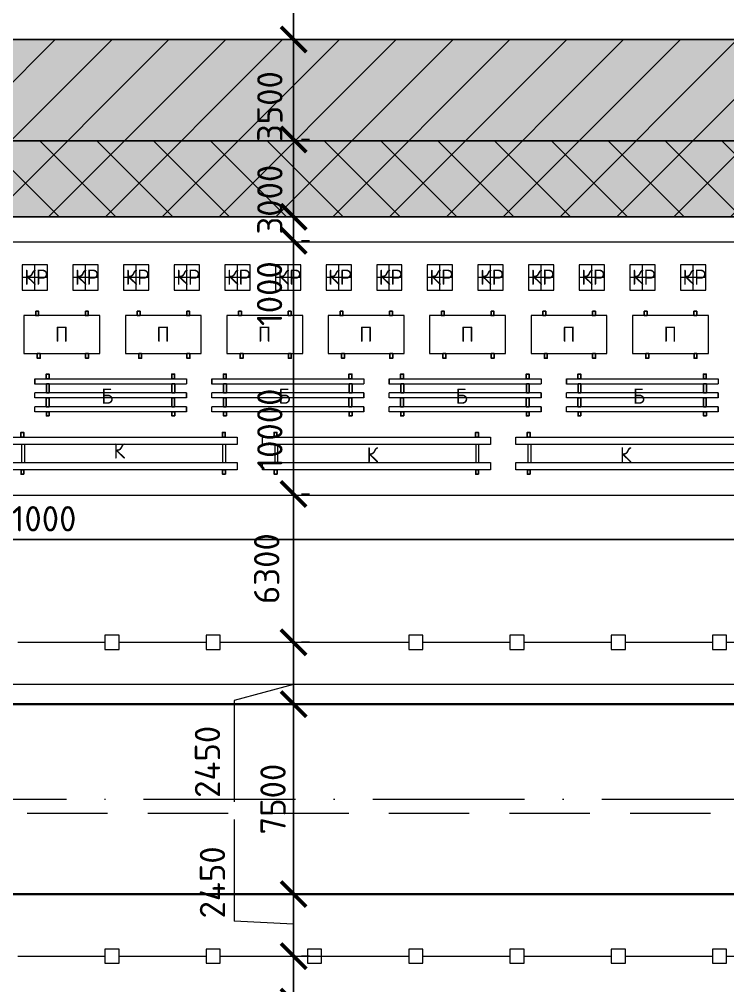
# Model space of a CAD drawing. Header units: millimetres. Extents: x -782 to 10910, y 3841 to 13237.
# Drawn here: x 1093.5 to 1149.4, y 8482.3 to 8558.6 of the extents above; entities that cross this region are included whole.
import ezdxf

# ---------------------------------------------------------------- set-up
doc = ezdxf.new("R2010")
doc.units = ezdxf.units.MM
doc.linetypes.add('ACAD_ISO10W100', pattern=[18, 12, -3, 0, -3])
doc.linetypes.add('штриховая2', pattern=[9.525, 6.35, -3.175])
doc.layers.add('1', color=7, linetype='Continuous')
doc.styles.add('2.5', font='isocpeur.ttf', dxfattribs={"height": 2})
doc.styles.add('Isocpeur', font='isocpeur.ttf')
doc.dimstyles.new('М500 стройгенп', dxfattribs={"dimtxt": 2, "dimasz": 2, "dimexe": 1.25, "dimexo": 0.625, "dimtad": 1, "dimlfac": 500, "dimtxsty": '2.5', "dimblk": 'ARCHTICK', "dimcen": 2.5, "dimadec": 0, "dimazin": 0, "dimtfac": 1, "dimtmove": 0, "dimatfit": 3, "dimfxl": 1, "dimarcsym": 0})
pattern_1 = [(50, (1583.6516, 3876.2176), (4.5546167, -0.398477), [0.47625, -5.23875]), (355, (1583.6516, 3876.2176), (-0.8810855, 4.776421), [0.381, -4.1910146]), (100.45144, (1584.031, 3876.1844), (3.673531, 4.377944), [0.40475, -4.452256]), (46.1842, (1583.6516, 3877.4876), (6.776976, -1.051058), [0.714375, -7.858125]), (96.63556, (1584.216, 3877.4), (5.935103, 6.185653), [0.607126, -6.67839]), (351.18415, (1583.6516, 3877.4876), (5.935103, 6.185653), [0.571499, -6.286493]), (21, (1584.2866, 3877.17), (3.7903598, -2.55663), [0.47625, -5.23875]), (326, (1584.2866, 3877.17), (1.5450507, 4.604699), [0.381, -4.191]), (71.45144, (1584.6024, 3876.957), (5.3354105, 2.0480692), [0.40475, -4.4522484]), (37.5, (1583.6516, 3876.2176), (0.0772151, 2.11387597), [0, -4.1402, 0, -4.2545, 0, -4.206875]), (7.5, (1583.6516, 3876.2176), (1.6704916, 2.5045144), [0, -2.4257, 0, -4.04495, 0, -1.603375]), (327.5, (1582.2355, 3876.2176), (3.3897649, -0.1432186), [0, -1.5875, 0, -4.953, 0, -6.57225]), (317.5, (1581.6005, 3876.2176), (3.7032295, 0.6356623), [0, -2.06375, 0, -3.2893, 0, -4.66725])]

# ---------------------------------------------------------------- blocks, each defined once
blk = doc.blocks.new('_ArchTick')
at = {"color": 0, "linetype": 'ByBlock', "const_width": 0.15}
blk.add_lwpolyline([(-0.5, -0.5), (0.5, 0.5)], dxfattribs=at)
blk = doc.blocks.new('*D653')
at = {"color": 0, "lineweight": -2, "transparency": 16777216}
for p, q in [((1115.155, 8557.025), (1115.155, 8549.125)), ((1115.78, 8557.025), (1116.405, 8557.025)), ((1115.78, 8549.125), (1116.405, 8549.125))]:
    blk.add_line(p, q, dxfattribs=at)
at = {"layer": 'Defpoints', "color": 0, "lineweight": -3, "transparency": 16777216}
for p in [(1115.155, 8557.025), (1115.155, 8549.125), (1115.155, 8549.125)]:
    blk.add_point(p, dxfattribs=at)
at = {"color": 0, "lineweight": -2, "transparency": 16777216, "xscale": 2, "yscale": 2, "zscale": 2}
for p, rotation in [((1115.155, 8557.025), 90), ((1115.155, 8549.125), 270)]:
    blk.add_blockref('_ArchTick', p, dxfattribs=dict(at, rotation=rotation))
at = {"color": 0, "lineweight": 20, "transparency": 16777216, "insert": (1113.28, 8551.727), "char_height": 2, "attachment_point": 5, "rotation": 90, "style": '2.5'}
blk.add_mtext('3500', dxfattribs=at)
blk = doc.blocks.new('*D654')
at = {"color": 0, "lineweight": -2, "transparency": 16777216}
for p, q in [((1115.155, 8549.125), (1115.155, 8543.025)), ((1115.78, 8549.125), (1116.405, 8549.125)), ((1115.78, 8543.025), (1116.405, 8543.025))]:
    blk.add_line(p, q, dxfattribs=at)
at = {"layer": 'Defpoints', "color": 0, "lineweight": -3, "transparency": 16777216}
for p in [(1115.155, 8549.125), (1115.155, 8543.025), (1115.155, 8543.025)]:
    blk.add_point(p, dxfattribs=at)
at = {"color": 0, "lineweight": -2, "transparency": 16777216, "xscale": 2, "yscale": 2, "zscale": 2}
for p, rotation in [((1115.155, 8549.125), 90), ((1115.155, 8543.025), 270)]:
    blk.add_blockref('_ArchTick', p, dxfattribs=dict(at, rotation=rotation))
at = {"color": 0, "lineweight": 20, "transparency": 16777216, "insert": (1113.28, 8544.379), "char_height": 2, "attachment_point": 5, "rotation": 90, "style": '2.5'}
blk.add_mtext('3000', dxfattribs=at)
blk = doc.blocks.new('*D655')
at = {"color": 0, "lineweight": -2, "transparency": 16777216}
for p, q in [((1115.155, 8543.025), (1115.155, 8541.125)), ((1115.78, 8543.025), (1116.405, 8543.025)), ((1115.78, 8541.125), (1116.405, 8541.125))]:
    blk.add_line(p, q, dxfattribs=at)
at = {"layer": 'Defpoints', "color": 0, "lineweight": -3, "transparency": 16777216}
for p in [(1115.155, 8543.025), (1115.155, 8541.125), (1115.155, 8541.125)]:
    blk.add_point(p, dxfattribs=at)
at = {"color": 0, "lineweight": -2, "transparency": 16777216, "xscale": 2, "yscale": 2, "zscale": 2}
for p, rotation in [((1115.155, 8543.025), 90), ((1115.155, 8541.125), 270)]:
    blk.add_blockref('_ArchTick', p, dxfattribs=dict(at, rotation=rotation))
at = {"color": 0, "lineweight": 20, "transparency": 16777216, "insert": (1113.254, 8536.955), "char_height": 2, "attachment_point": 5, "rotation": 90, "style": '2.5'}
blk.add_mtext('1000', dxfattribs=at)
blk = doc.blocks.new('*D656')
at = {"color": 0, "lineweight": -2, "transparency": 16777216}
for p, q in [((1115.155, 8541.125), (1115.155, 8521.125)), ((1115.78, 8541.125), (1116.405, 8541.125)), ((1115.78, 8521.125), (1116.405, 8521.125))]:
    blk.add_line(p, q, dxfattribs=at)
at = {"layer": 'Defpoints', "color": 0, "lineweight": -3, "transparency": 16777216}
for p in [(1115.155, 8541.125), (1115.155, 8521.125), (1115.155, 8521.125)]:
    blk.add_point(p, dxfattribs=at)
at = {"color": 0, "lineweight": -2, "transparency": 16777216, "xscale": 2, "yscale": 2, "zscale": 2}
for p, rotation in [((1115.155, 8541.125), 90), ((1115.155, 8521.125), 270)]:
    blk.add_blockref('_ArchTick', p, dxfattribs=dict(at, rotation=rotation))
at = {"color": 0, "lineweight": 20, "transparency": 16777216, "insert": (1113.28, 8526.213), "char_height": 2, "attachment_point": 5, "rotation": 90, "style": '2.5'}
blk.add_mtext('10000', dxfattribs=at)
blk = doc.blocks.new('*D657')
at = {"color": 0, "lineweight": -2, "transparency": 16777216}
for p, q in [((1115.155, 8521.125), (1115.155, 8509.413)), ((1115.78, 8521.125), (1116.405, 8521.125)), ((1115.78, 8509.413), (1116.405, 8509.413))]:
    blk.add_line(p, q, dxfattribs=at)
at = {"layer": 'Defpoints', "color": 0, "lineweight": -3, "transparency": 16777216}
for p in [(1115.155, 8521.125), (1115.155, 8509.413), (1115.155, 8509.413)]:
    blk.add_point(p, dxfattribs=at)
at = {"color": 0, "lineweight": -2, "transparency": 16777216, "xscale": 2, "yscale": 2, "zscale": 2}
for p, rotation in [((1115.155, 8521.125), 90), ((1115.155, 8509.413), 270)]:
    blk.add_blockref('_ArchTick', p, dxfattribs=dict(at, rotation=rotation))
at = {"color": 0, "lineweight": 20, "transparency": 16777216, "insert": (1113.03, 8515.23), "char_height": 2, "attachment_point": 5, "rotation": 90, "style": '2.5'}
blk.add_mtext('6300', dxfattribs=at)
blk = doc.blocks.new('*D658')
at = {"color": 0, "lineweight": -2, "transparency": 16777216}
for p, q in [((1115.155, 8509.413), (1115.155, 8504.525)), ((1115.78, 8509.413), (1116.405, 8509.413)), ((1115.78, 8504.525), (1116.405, 8504.525))]:
    blk.add_line(p, q, dxfattribs=at)
at = {"layer": 'Defpoints', "color": 0, "lineweight": -3, "transparency": 16777216}
for p in [(1115.155, 8509.413), (1115.155, 8504.525), (1115.155, 8504.525)]:
    blk.add_point(p, dxfattribs=at)
at = {"color": 0, "lineweight": -2, "transparency": 16777216, "xscale": 2, "yscale": 2, "zscale": 2}
for p, rotation in [((1115.155, 8509.413), 90), ((1115.155, 8504.525), 270)]:
    blk.add_blockref('_ArchTick', p, dxfattribs=dict(at, rotation=rotation))
at = {"color": 0, "lineweight": 20, "transparency": 16777216, "insert": (1108.351, 8499.971), "char_height": 2, "attachment_point": 5, "rotation": 90, "style": '2.5'}
blk.add_mtext('2450', dxfattribs=at)
blk = doc.blocks.new('*D659')
at = {"color": 0, "lineweight": -2, "transparency": 16777216}
for p, q in [((1115.155, 8504.525), (1115.155, 8489.525)), ((1115.78, 8504.525), (1116.405, 8504.525)), ((1115.78, 8489.525), (1116.405, 8489.525))]:
    blk.add_line(p, q, dxfattribs=at)
at = {"layer": 'Defpoints', "color": 0, "lineweight": -3, "transparency": 16777216}
for p in [(1115.155, 8504.525), (1115.155, 8489.525), (1115.155, 8489.525)]:
    blk.add_point(p, dxfattribs=at)
at = {"color": 0, "lineweight": -2, "transparency": 16777216, "xscale": 2, "yscale": 2, "zscale": 2}
for p, rotation in [((1115.155, 8504.525), 90), ((1115.155, 8489.525), 270)]:
    blk.add_blockref('_ArchTick', p, dxfattribs=dict(at, rotation=rotation))
at = {"color": 0, "lineweight": 20, "transparency": 16777216, "insert": (1113.53, 8497.025), "char_height": 2, "attachment_point": 5, "rotation": 90, "style": '2.5'}
blk.add_mtext('7500', dxfattribs=at)
blk = doc.blocks.new('*D660')
at = {"color": 0, "lineweight": -2, "transparency": 16777216}
for p, q in [((1115.155, 8489.525), (1115.155, 8484.625)), ((1115.78, 8489.525), (1116.405, 8489.525)), ((1115.78, 8484.625), (1116.405, 8484.625))]:
    blk.add_line(p, q, dxfattribs=at)
at = {"layer": 'Defpoints', "color": 0, "lineweight": -3, "transparency": 16777216}
for p in [(1115.155, 8489.525), (1115.155, 8484.625), (1115.155, 8484.625)]:
    blk.add_point(p, dxfattribs=at)
at = {"color": 0, "lineweight": -2, "transparency": 16777216, "xscale": 2, "yscale": 2, "zscale": 2}
for p, rotation in [((1115.155, 8489.525), 90), ((1115.155, 8484.625), 270)]:
    blk.add_blockref('_ArchTick', p, dxfattribs=dict(at, rotation=rotation))
at = {"color": 0, "lineweight": 20, "transparency": 16777216, "insert": (1108.745, 8490.447), "char_height": 2, "attachment_point": 5, "rotation": 90, "style": '2.5'}
blk.add_mtext('2450', dxfattribs=at)
blk = doc.blocks.new('*D661')
at = {"color": 0, "lineweight": -2, "transparency": 16777216}
for p, q in [((1115.155, 8484.625), (1115.155, 8481.025)), ((1115.78, 8484.625), (1116.405, 8484.625)), ((1115.155, 8481.025), (1115.155, 8472.975)), ((1115.78, 8481.025), (1116.405, 8481.025))]:
    blk.add_line(p, q, dxfattribs=at)
at = {"layer": 'Defpoints', "color": 0, "lineweight": -3, "transparency": 16777216}
for p in [(1115.155, 8484.625), (1115.155, 8481.025), (1115.155, 8481.025)]:
    blk.add_point(p, dxfattribs=at)
at = {"color": 0, "lineweight": -2, "transparency": 16777216, "xscale": 2, "yscale": 2, "zscale": 2}
for p, rotation in [((1115.155, 8484.625), 90), ((1115.155, 8481.025), 270)]:
    blk.add_blockref('_ArchTick', p, dxfattribs=dict(at, rotation=rotation))
at = {"color": 0, "lineweight": 20, "transparency": 16777216, "insert": (1113.53, 8476), "char_height": 2, "attachment_point": 5, "rotation": 90, "style": '2.5'}
blk.add_mtext('1300', dxfattribs=at)
blk = doc.blocks.new('*D688')
at = {"color": 0, "lineweight": -2, "transparency": 16777216}
for p, q in [((1115.155, 8557.025), (1115.155, 8581.754)), ((1115.78, 8581.754), (1116.405, 8581.754)), ((1115.78, 8557.025), (1116.405, 8557.025))]:
    blk.add_line(p, q, dxfattribs=at)
at = {"layer": 'Defpoints', "color": 0, "lineweight": -3, "transparency": 16777216}
for p in [(1115.155, 8581.754), (1115.155, 8581.754), (1115.155, 8557.025)]:
    blk.add_point(p, dxfattribs=at)
at = {"color": 0, "lineweight": -2, "transparency": 16777216, "xscale": 2, "yscale": 2, "zscale": 2}
for p, rotation in [((1115.155, 8581.754), 90), ((1115.155, 8557.025), 270)]:
    blk.add_blockref('_ArchTick', p, dxfattribs=dict(at, rotation=rotation))
at = {"color": 0, "lineweight": 20, "transparency": 16777216, "insert": (1113.53, 8569.389), "char_height": 2, "attachment_point": 5, "rotation": 90, "style": '2.5'}
blk.add_mtext('12360', dxfattribs=at)
blk = doc.blocks.new('*D734')
at = {"color": 0, "lineweight": -2, "transparency": 16777216}
for p, q in [((1003.705, 8520.4), (1003.705, 8516.296)), ((1185.705, 8520.4), (1185.705, 8516.296)), ((1003.705, 8517.546), (1185.705, 8517.546))]:
    blk.add_line(p, q, dxfattribs=at)
at = {"layer": 'Defpoints', "color": 0, "lineweight": -3, "transparency": 16777216}
for p in [(1003.705, 8521.025), (1185.705, 8521.025), (1185.705, 8517.546)]:
    blk.add_point(p, dxfattribs=at)
at = {"color": 0, "lineweight": -2, "transparency": 16777216, "xscale": 2, "yscale": 2, "zscale": 2, "rotation": 180}
blk.add_blockref('_ArchTick', (1003.705, 8517.546), dxfattribs=at)
at = {"color": 0, "lineweight": -2, "transparency": 16777216, "xscale": 2, "yscale": 2, "zscale": 2}
blk.add_blockref('_ArchTick', (1185.705, 8517.546), dxfattribs=at)
at = {"color": 0, "lineweight": 20, "transparency": 16777216, "insert": (1094.705, 8519.171), "char_height": 2, "attachment_point": 5, "style": '2.5'}
blk.add_mtext('91000', dxfattribs=at)

msp = doc.modelspace()

# ---------------------------------------------------------------- hatches: boundary and pattern name
at = {"lineweight": 25}
h = msp.add_hatch(dxfattribs=at)
h.set_pattern_fill('AR-CONC', color=256, scale=0.025)
h.set_pattern_definition(pattern_1)
edge = h.paths.add_edge_path()
edge.add_line((1230.6479, 8563.025044), (1214.6479, 8563.025044))
edge.add_arc((1204.255595, 8569.025044), 12, 322.94344259, 330, ccw=False)
edge.add_line((1213.832088, 8561.793807), (1215.426368, 8550.025044))
edge.add_line((1215.426368, 8550.025044), (1220.273759, 8550.025044))
edge.add_line((1220.273759, 8550.025044), (1267.298085, 8550.025044))
edge.add_line((1267.298085, 8550.025044), (1267.298085, 8557.025044))
edge.add_line((1267.298085, 8557.025044), (1264.293823, 8557.025044))
edge.add_line((1264.293823, 8557.025044), (1241.040205, 8557.025044))
edge.add_arc((1241.040205, 8569.025044), 12, 210, 270, ccw=False)
edge = h.paths.add_edge_path()
edge.add_arc((1204.255595, 8569.025044), 12, 270, 322.94344259, ccw=False)
edge.add_line((1204.255595, 8557.025044), (974.907966, 8557.025044))
edge.add_line((974.907966, 8557.025044), (973.951005, 8550.025044))
edge.add_line((973.951005, 8550.025044), (992.796488, 8550.025044))
edge.add_arc((992.796488, 8538.024658), 12.000386, 43.87205531, 90, ccw=False)
edge.add_line((1001.447437, 8546.341529), (1001.597579, 8547.439792))
edge.add_arc((1001.814297, 8549.025044), 1.599997, 180, 262.21542913, ccw=False)
edge.add_arc((1001.814297, 8549.025044), 1.599997, 0, 180, ccw=False)
edge.add_line((1003.414294, 8549.025044), (1185.996602, 8549.025044))
edge.add_arc((1187.596599, 8549.025044), 1.599997, 0, 180, ccw=False)
edge.add_arc((1187.596599, 8549.025044), 1.599997, -83.51900907, 0, ccw=False)
edge.add_line((1187.777197, 8547.435272), (1188.095165, 8545.08807))
edge.add_arc((1197.862076, 8539.619132), 11.19383, 68.24656364, 150.75355209, ccw=False)
edge.add_line((1202.010657, 8550.015819), (1215.426368, 8550.025044))
edge.add_line((1215.426368, 8550.025044), (1213.832088, 8561.793807))
edge = h.paths.add_edge_path(flags=16)
edge.add_arc((980.114892, 8551.152602), 0.16, 0, 360)
h.paths.add_polyline_path([(1115.580242, 8548.427444), (1115.580242, 8555.027444), (1110.780242, 8555.027444), (1110.780242, 8548.427444)], flags=17)
h = msp.add_hatch(dxfattribs=at)
h.set_pattern_fill('ANSI31', color=256)
h.set_pattern_definition([(45, (1583.6516, 3876.2176), (-2.245064, 2.245064), [])])
h.paths.add_polyline_path([(1215.459891, 8340.025044), (1209.923205, 8340.025044), (1209.923205, 8333.025044), (1214.50293, 8333.025044)])
h.paths.add_polyline_path([(1187.812795, 8342.610368), (1188.126246, 8344.908848, -0.033531004), (1185.705448, 8347.025044), (1003.705448, 8347.025044, -0.033546474), (1001.28347, 8344.907949), (1001.597579, 8342.610296, -0.454591532), (1003.414294, 8341.025044), (1185.996602, 8341.025044, -0.454492205)])
h.paths.add_polyline_path([(1213.902884, 8561.271204), (1212.823408, 8561.378503, -0.097320235), (1204.652657, 8557.031615), (974.90797, 8557.025078), (973.812784, 8549.01398, -0.071737884), (980.589392, 8550.024763), (986.734885, 8550.054481, -0.164269753), (1001.28347, 8545.142139), (1001.597579, 8547.439792, -0.374956444), (1000.214299, 8549.025044, -1), (1003.414294, 8549.025044), (1185.996602, 8549.025044, -1), (1189.196596, 8549.025044, -0.381458001), (1187.777197, 8547.435272), (1188.095165, 8545.08807, -0.164703998), (1202.676011, 8550.025044), (1215.426368, 8550.025044)])
h.paths.add_polyline_path([(979.954892, 8551.152602, -1), (980.274891, 8551.152602, -1)], flags=16)
h.paths.add_polyline_path([(1187.777197, 8547.435272, -0.447745786), (1185.996602, 8549.025044), (1003.414294, 8549.025044, -0.454591532), (1001.597579, 8547.439792), (1001.28347, 8545.142139, -0.033546474), (1003.705448, 8543.025044), (1185.735368, 8543.025474, -0.032682346), (1188.095165, 8545.08807)])
h.paths.add_polyline_path([(1115.580242, 8548.427444), (1115.580242, 8555.027444), (1110.780242, 8555.027444), (1110.780242, 8548.427444)], flags=24)
h.paths.add_polyline_path([(1115.580242, 8541.078942), (1115.580242, 8547.678942), (1110.780242, 8547.678942), (1110.780242, 8541.078942)], flags=9)
h.paths.add_polyline_path([(1015.642602, 8541.350044), (1021.842602, 8541.350044), (1021.842602, 8546.150044), (1015.642602, 8546.150044)], flags=9)
at = {"lineweight": 20}
h = msp.add_hatch(dxfattribs=at)
h.set_pattern_fill('AR-CONC', color=256, scale=0.025)
h.paths.add_polyline_path([(1267.298085, 8340.025044), (1215.459891, 8340.025044), (1214.50293, 8333.025044), (1267.298085, 8333.025044)])
edge = h.paths.add_edge_path()
edge.add_line((1215.459891, 8340.025044), (1196.614408, 8340.025044))
edge.add_arc((1196.614408, 8352.02543), 12.000386, 223.86662461, 270, ccw=False)
edge.add_line((1187.962671, 8343.709379), (1187.812795, 8342.610368))
edge.add_arc((1187.596599, 8341.025044), 1.599997, 0, 82.23429528, ccw=False)
edge.add_arc((1187.596599, 8341.025044), 1.599997, -180, 0, ccw=False)
edge.add_line((1185.996602, 8341.025044), (1003.414294, 8341.025044))
edge.add_arc((1001.814297, 8341.025044), 1.599997, -180, 0, ccw=False)
edge.add_arc((1001.814297, 8341.025044), 1.599997, 97.78457087, 180, ccw=False)
edge.add_line((1001.597579, 8342.610296), (1001.447437, 8343.708559))
edge.add_arc((992.796488, 8352.02543), 12.000386, 270, 316.12794469, ccw=False)
edge.add_line((992.796488, 8340.025044), (973.951005, 8340.025044))
edge.add_line((973.951005, 8340.025044), (974.907966, 8333.025044))
edge.add_line((974.907966, 8333.025044), (1214.50293, 8333.025044))
edge.add_line((1214.50293, 8333.025044), (1215.459891, 8340.025044))
edge = h.paths.add_edge_path()
edge.add_arc((1196.614408, 8352.02543), 12.000386, 204.62550124, 223.86662461, ccw=False)
edge.add_line((1185.705448, 8347.025044), (1092.957698, 8347.025044))
edge.add_arc((1091.823806, 8347.417833), 1.199998, 199.10645728, 340.89354272, ccw=False)
edge.add_line((1090.689913, 8347.025044), (1003.705448, 8347.025044))
edge.add_arc((992.796488, 8352.02543), 12.000386, 316.12794469, 335.37449876, ccw=False)
edge.add_line((1001.447437, 8343.708559), (1001.597579, 8342.610296))
edge.add_arc((1001.814297, 8341.025044), 1.599997, 0, 97.78457087, ccw=False)
edge.add_line((1003.414294, 8341.025044), (1185.996602, 8341.025044))
edge.add_arc((1187.596599, 8341.025044), 1.599997, 82.23429528, 180, ccw=False)
edge.add_line((1187.812795, 8342.610368), (1187.962671, 8343.709379))
edge = h.paths.add_edge_path()
edge.add_line((1214.478098, 8557.025044), (974.907966, 8557.025044))
edge.add_line((974.907966, 8557.025044), (973.951005, 8550.025044))
edge.add_line((973.951005, 8550.025044), (992.796488, 8550.025044))
edge.add_arc((992.796488, 8538.024658), 12.000386, 43.87205531, 90, ccw=False)
edge.add_line((1001.447437, 8546.341529), (1001.597579, 8547.439792))
edge.add_arc((1001.814297, 8549.025044), 1.599997, 180, 262.21542913, ccw=False)
edge.add_arc((1001.814297, 8549.025044), 1.599997, 0, 180, ccw=False)
edge.add_line((1003.414294, 8549.025044), (1185.996602, 8549.025044))
edge.add_arc((1187.596599, 8549.025044), 1.599997, 0, 180, ccw=False)
edge.add_arc((1187.596599, 8549.025044), 1.599997, -83.51900907, 0, ccw=False)
edge.add_line((1187.777197, 8547.435272), (1188.095165, 8545.08807))
edge.add_arc((1247.536926, 8452.334262), 110.1662, 117.53133097, 122.65399107, ccw=False)
edge.add_line((1196.614408, 8550.025044), (1215.426368, 8550.025044))
edge.add_line((1215.426368, 8550.025044), (1214.478098, 8557.025044))
edge = h.paths.add_edge_path()
edge.add_line((974.907966, 8557.025044), (965.65707, 8557.025044))
edge.add_line((965.65707, 8557.025044), (965.661184, 8549.632475))
edge.add_arc((968.705448, 8538.025044), 12, 90, 104.69589657, ccw=False)
edge.add_line((968.705448, 8550.025044), (973.951005, 8550.025044))
edge.add_line((973.951005, 8550.025044), (974.907966, 8557.025044))
edge = h.paths.add_edge_path()
edge.add_line((1188.095165, 8545.08807), (1187.777197, 8547.435272))
edge.add_arc((1187.596599, 8549.025044), 1.599997, 180, 276.48099093, ccw=False)
edge.add_line((1185.996602, 8549.025044), (1003.414294, 8549.025044))
edge.add_arc((1001.814297, 8549.025044), 1.599997, -97.78457087, 0, ccw=False)
edge.add_line((1001.597579, 8547.439792), (1001.447437, 8546.341529))
edge.add_arc((992.796488, 8538.024658), 12.000386, 24.62550124, 43.87205531, ccw=False)
edge.add_line((1003.705448, 8543.025044), (1088.315317, 8543.025044))
edge.add_arc((1088.901294, 8541.977845), 1.199998, 60.7700888, 119.2299112, ccw=False)
edge.add_line((1089.487272, 8543.025044), (1185.705448, 8543.025044))
edge.add_arc((1187.845715, 8542.961438), 2.141212, 83.30987815, 178.29773268, ccw=False)
h.paths.add_polyline_path([(1089.653988, 8542.309809), (1092.893983, 8542.309809), (1092.893983, 8543.025044), (1089.653988, 8543.025044)])
h.paths.add_polyline_path([(1215.426368, 8550.025044), (1267.298085, 8550.025044), (1267.298085, 8557.025044), (1214.478098, 8557.025044)])
edge = h.paths.add_edge_path()
edge.add_arc((973.705448, 8533.025044), 24, 109.59180627, 180)
edge.add_line((949.705448, 8533.025044), (949.705448, 8357.025044))
edge.add_arc((973.705448, 8357.025044), 24, 180, 270)
edge.add_line((973.705448, 8333.025044), (974.907966, 8333.025044))
edge.add_line((974.907966, 8333.025044), (973.951005, 8340.025044))
edge.add_line((973.951005, 8340.025044), (968.705448, 8340.025044))
edge.add_arc((945.734885, 8329.054481), 25.455844, 25.52877937, 64.47122063)
edge.add_line((956.705448, 8352.025044), (956.705448, 8538.025044))
edge.add_arc((968.705448, 8538.025044), 12, 104.69589657, 180, ccw=False)
edge.add_line((965.661184, 8549.632475), (965.657844, 8555.635574))
at = {"lineweight": 25}
h = msp.add_hatch(dxfattribs=at)
h.set_pattern_fill('AR-CONC', color=256, scale=0.025)
h.set_pattern_definition(pattern_1)
h.paths.add_polyline_path([(1000.214299, 8341.025044, -0.374956444), (1001.597579, 8342.610296), (1001.447437, 8343.708559, -0.204033738), (992.796488, 8340.025044), (980.705448, 8340.025044, -0.072953131), (973.812784, 8341.036108), (974.907966, 8333.025044), (1208.423205, 8333.025044), (1208.423205, 8340.025044), (1196.614408, 8340.025044, -0.077886135), (1192.94311, 8340.600421), (1189.191574, 8340.89837, -0.96113778), (1185.996602, 8341.025044), (1003.414294, 8341.025044, -1)])
h.paths.add_polyline_path([(950.136838, 8425.091193), (956.736838, 8425.091193), (956.736838, 8429.891193), (950.136838, 8429.891193)], flags=24)
h.paths.add_polyline_path([(951.630448, 8355.923754), (958.230448, 8355.923754), (958.230448, 8360.723754), (951.630448, 8360.723754)], flags=24)
h.paths.add_polyline_path([(949.518486, 8477.061573), (953.20848, 8477.061573), (953.20848, 8481.381565), (949.518486, 8481.381565)], flags=9)
h.paths.add_polyline_path([(1115.580242, 8334.122644), (1115.580242, 8340.722644), (1110.780242, 8340.722644), (1110.780242, 8334.122644)], flags=24)
edge = h.paths.add_edge_path()
edge.add_arc((973.705448, 8533.025044), 24, 109.59160183, 180)
edge.add_line((949.705448, 8533.025044), (949.705448, 8357.025044))
edge.add_arc((973.705448, 8357.025044), 24, 180, 270)
edge.add_line((973.705448, 8333.025044), (974.907966, 8333.025044))
edge.add_line((974.907966, 8333.025044), (973.951005, 8340.025044))
edge.add_line((973.951005, 8340.025044), (973.812784, 8341.036108))
edge.add_arc((980.705448, 8364.025044), 24, 180, 253.30994122, ccw=False)
edge.add_line((956.705448, 8364.025044), (956.705448, 8538.025044))
edge.add_arc((968.705448, 8538.025044), 12, 104.69537151, 180, ccw=False)
edge.add_line((965.66129, 8549.632503), (965.657924, 8555.635603))
at = {"lineweight": 20}
h = msp.add_hatch(dxfattribs=at)
h.set_pattern_fill('ANSI31', color=256, angle=90)
h.set_pattern_definition([(135, (-1240.9895, 5250.015), (-2.245064, -2.245064), [])])
h.paths.add_polyline_path([(1003.705448, 8347.025044, -0.084176912), (1001.447437, 8343.708559), (1001.597579, 8342.610296, -0.454591532), (1003.414294, 8341.025044), (1185.996602, 8341.025044, -0.454492205), (1187.812795, 8342.610368), (1187.962671, 8343.709379, -0.084153049), (1185.705448, 8347.025044), (1092.957698, 8347.025044, -0.71189231), (1090.689913, 8347.025044)])
h.paths.add_polyline_path([(1003.414294, 8549.025044, -0.454591532), (1001.597579, 8547.439792), (1001.447437, 8546.341529, -0.084176912), (1003.705448, 8543.025044), (1088.315317, 8543.025044, -0.260759243), (1089.487272, 8543.025044), (1185.705448, 8543.025044, -0.083164554), (1187.930084, 8546.306674), (1187.777197, 8547.435272, -0.447745786), (1185.996602, 8549.025044)])
h.paths.add_polyline_path([(1089.656371, 8542.370197), (1095.056371, 8542.370197), (1095.056371, 8547.170197), (1089.656371, 8547.170197)], flags=9)
h.paths.add_polyline_path([(1223.361022, 8541.724112), (1228.361022, 8541.724112), (1228.361022, 8546.524112), (1223.361022, 8546.524112)], flags=9)

# ---------------------------------------------------------------- linework, layer by layer
at = {"lineweight": 30}
for p, q in [((973.705448, 8557.025044), (1204.652657, 8557.031615)), ((1001.814297, 8549.025044), (1187.596599, 8549.025044)), ((1185.735368, 8543.025474), (1003.705448, 8543.025044))]:
    msp.add_line(p, q, dxfattribs=at)
at = {"lineweight": 20}
for p, q in [((1185.705448, 8541.025044), (1003.705448, 8541.025044)), ((1185.705448, 8541.025044), (1003.705448, 8541.025044)), ((1099.851375, 8535.225044), (1093.851375, 8535.225044)), ((1093.851375, 8535.225044), (1093.851375, 8532.225044)), ((1099.851375, 8532.225044), (1099.851375, 8535.225044)), ((1107.863536, 8535.225044), (1101.863536, 8535.225044)), ((1101.863536, 8535.225044), (1101.863536, 8532.225044)), ((1107.863536, 8532.225044), (1107.863536, 8535.225044)), ((1115.875696, 8535.225044), (1109.875696, 8535.225044)), ((1109.875696, 8535.225044), (1109.875696, 8532.225044)), ((1115.875696, 8532.225044), (1115.875696, 8535.225044)), ((1123.887857, 8535.225044), (1117.887857, 8535.225044)), ((1117.887857, 8535.225044), (1117.887857, 8532.225044)), ((1123.887857, 8532.225044), (1123.887857, 8535.225044)), ((1131.900017, 8535.225044), (1125.900017, 8535.225044)), ((1125.900017, 8535.225044), (1125.900017, 8532.225044)), ((1131.900017, 8532.225044), (1131.900017, 8535.225044)), ((1139.912178, 8535.225044), (1133.912178, 8535.225044)), ((1133.912178, 8535.225044), (1133.912178, 8532.225044)), ((1139.912178, 8532.225044), (1139.912178, 8535.225044)), ((1147.924339, 8535.225044), (1141.924339, 8535.225044)), ((1141.924339, 8535.225044), (1141.924339, 8532.225044)), ((1147.924339, 8532.225044), (1147.924339, 8535.225044)), ((1093.851375, 8532.225044), (1099.851375, 8532.225044)), ((1101.863536, 8532.225044), (1107.863536, 8532.225044)), ((1109.875696, 8532.225044), (1115.875696, 8532.225044)), ((1117.887857, 8532.225044), (1123.887857, 8532.225044)), ((1125.900017, 8532.225044), (1131.900017, 8532.225044)), ((1133.912178, 8532.225044), (1139.912178, 8532.225044)), ((1141.924339, 8532.225044), (1147.924339, 8532.225044)), ((1094.705448, 8530.225044), (1106.705448, 8530.225044)), ((1094.705448, 8529.810685), (1094.705448, 8530.225044)), ((1094.705448, 8530.225044), (1094.705448, 8529.825044)), ((1094.705448, 8529.825044), (1106.705448, 8529.825044)), ((1106.705448, 8530.225044), (1106.705448, 8529.825044)), ((1108.705448, 8530.225044), (1120.705448, 8530.225044)), ((1108.705448, 8529.810685), (1108.705448, 8530.225044)), ((1108.705448, 8530.225044), (1108.705448, 8529.825044)), ((1108.705448, 8529.825044), (1120.705448, 8529.825044)), ((1120.705448, 8530.225044), (1120.705448, 8529.825044)), ((1122.705448, 8530.225044), (1134.705448, 8530.225044)), ((1122.705448, 8529.810685), (1122.705448, 8530.225044)), ((1122.705448, 8530.225044), (1122.705448, 8529.825044)), ((1122.705448, 8529.825044), (1134.705448, 8529.825044)), ((1134.705448, 8530.225044), (1134.705448, 8529.825044)), ((1136.705448, 8530.225044), (1148.705448, 8530.225044)), ((1136.705448, 8529.810685), (1136.705448, 8530.225044)), ((1136.705448, 8530.225044), (1136.705448, 8529.825044)), ((1136.705448, 8529.825044), (1148.705448, 8529.825044)), ((1148.705448, 8530.225044), (1148.705448, 8529.825044)), ((1094.705448, 8528.725044), (1094.705448, 8529.125044)), ((1106.705448, 8529.125044), (1094.705448, 8529.125044)), ((1106.705448, 8528.725044), (1094.705448, 8528.725044)), ((1106.705448, 8529.125044), (1106.705448, 8528.725044)), ((1106.705448, 8528.725044), (1106.705448, 8529.125044)), ((1108.705448, 8528.725044), (1108.705448, 8529.125044)), ((1120.705448, 8529.125044), (1108.705448, 8529.125044)), ((1120.705448, 8528.725044), (1108.705448, 8528.725044)), ((1120.705448, 8529.125044), (1120.705448, 8528.725044)), ((1120.705448, 8528.725044), (1120.705448, 8529.125044)), ((1122.705448, 8528.725044), (1122.705448, 8529.125044)), ((1134.705448, 8529.125044), (1122.705448, 8529.125044)), ((1134.705448, 8528.725044), (1122.705448, 8528.725044)), ((1134.705448, 8529.125044), (1134.705448, 8528.725044)), ((1134.705448, 8528.725044), (1134.705448, 8529.125044)), ((1136.705448, 8528.725044), (1136.705448, 8529.125044)), ((1148.705448, 8529.125044), (1136.705448, 8529.125044)), ((1148.705448, 8528.725044), (1136.705448, 8528.725044)), ((1148.705448, 8529.125044), (1148.705448, 8528.725044)), ((1148.705448, 8528.725044), (1148.705448, 8529.125044)), ((1094.705448, 8527.625044), (1094.705448, 8528.025044)), ((1106.705448, 8528.025044), (1094.705448, 8528.025044)), ((1106.705448, 8528.025044), (1106.705448, 8527.625044)), ((1106.705448, 8527.625044), (1106.705448, 8528.025044)), ((1108.705448, 8527.625044), (1108.705448, 8528.025044)), ((1120.705448, 8528.025044), (1108.705448, 8528.025044)), ((1120.705448, 8528.025044), (1120.705448, 8527.625044)), ((1120.705448, 8527.625044), (1120.705448, 8528.025044)), ((1122.705448, 8527.625044), (1122.705448, 8528.025044)), ((1134.705448, 8528.025044), (1122.705448, 8528.025044)), ((1134.705448, 8528.025044), (1134.705448, 8527.625044)), ((1134.705448, 8527.625044), (1134.705448, 8528.025044)), ((1136.705448, 8527.625044), (1136.705448, 8528.025044)), ((1148.705448, 8528.025044), (1136.705448, 8528.025044)), ((1148.705448, 8528.025044), (1148.705448, 8527.625044)), ((1148.705448, 8527.625044), (1148.705448, 8528.025044)), ((1106.705448, 8527.625044), (1094.705448, 8527.625044)), ((1120.705448, 8527.625044), (1108.705448, 8527.625044)), ((1134.705448, 8527.625044), (1122.705448, 8527.625044)), ((1148.705448, 8527.625044), (1136.705448, 8527.625044)), ((1092.705448, 8525.625044), (1110.705448, 8525.625044)), ((1110.705448, 8525.025044), (1092.705448, 8525.025044)), ((1093.664288, 8525.025044), (1093.664288, 8523.625044)), ((1093.892125, 8525.025044), (1093.892125, 8523.625044)), ((1109.543749, 8525.025044), (1109.543749, 8523.625044)), ((1109.771587, 8525.025044), (1109.771587, 8523.625044)), ((1110.705448, 8525.625044), (1110.705448, 8525.025044)), ((1112.705448, 8525.625044), (1130.705448, 8525.625044)), ((1112.705448, 8525.025044), (1112.705448, 8525.625044)), ((1130.705448, 8525.025044), (1112.705448, 8525.025044)), ((1113.664288, 8525.025044), (1113.664288, 8523.625044)), ((1113.892125, 8525.025044), (1113.892125, 8523.625044)), ((1129.543749, 8525.025044), (1129.543749, 8523.625044)), ((1129.771587, 8525.025044), (1129.771587, 8523.625044)), ((1130.705448, 8525.625044), (1130.705448, 8525.025044)), ((1132.705448, 8525.625044), (1150.705448, 8525.625044)), ((1132.705448, 8525.025044), (1132.705448, 8525.625044)), ((1150.705448, 8525.025044), (1132.705448, 8525.025044)), ((1133.664288, 8525.025044), (1133.664288, 8523.625044)), ((1133.892125, 8525.025044), (1133.892125, 8523.625044)), ((1092.705448, 8523.625044), (1110.705448, 8523.625044)), ((1110.705448, 8523.625044), (1110.705448, 8523.025044)), ((1112.705448, 8523.625044), (1130.705448, 8523.625044)), ((1112.705448, 8523.025044), (1112.705448, 8523.625044)), ((1130.705448, 8523.625044), (1130.705448, 8523.025044)), ((1132.705448, 8523.625044), (1150.705448, 8523.625044)), ((1132.705448, 8523.025044), (1132.705448, 8523.625044)), ((1110.705448, 8523.025044), (1092.705448, 8523.025044)), ((1130.705448, 8523.025044), (1112.705448, 8523.025044)), ((1150.705448, 8523.025044), (1132.705448, 8523.025044)), ((1003.705448, 8521.025044), (1185.705448, 8521.025044)), ((1003.705448, 8521.025044), (1185.705448, 8521.025044)), ((1093.365247, 8509.412988), (1100.245235, 8509.412988)), ((1101.365234, 8509.412988), (1108.245222, 8509.412988)), ((1109.36522, 8509.412988), (1124.245195, 8509.412988)), ((1125.365194, 8509.412988), (1132.245182, 8509.412988)), ((1133.36518, 8509.412988), (1140.245169, 8509.412988)), ((1141.365167, 8509.412988), (1148.245155, 8509.412988)), ((1149.365154, 8509.412988), (1156.245142, 8509.412988)), ((1115.155242, 8506.075044), (1110.456818, 8504.816105)), ((1110.456818, 8504.816105), (1110.456818, 8496.799269)), ((1110.456818, 8495.406992), (1110.456818, 8487.390156)), ((1115.155242, 8487.136284), (1110.456818, 8487.390156)), ((1093.365247, 8484.625044), (1100.245235, 8484.625044)), ((1101.365234, 8484.625044), (1108.245222, 8484.625044)), ((1109.36522, 8484.625044), (1124.245195, 8484.625044)), ((1125.365194, 8484.625044), (1132.245182, 8484.625044)), ((1133.36518, 8484.625044), (1140.245169, 8484.625044)), ((1141.365167, 8484.625044), (1148.245155, 8484.625044)), ((1149.365154, 8484.625044), (1156.245142, 8484.625044))]:
    msp.add_line(p, q, dxfattribs=at)
at = {"lineweight": 13}
for p, q in [((1093.717535, 8539.225041), (1093.717535, 8537.225044)), ((1095.717532, 8539.225041), (1093.717535, 8539.225041)), ((1094.717533, 8537.225044), (1094.717533, 8539.225041)), ((1095.717532, 8537.225044), (1095.717532, 8539.225041)), ((1097.717532, 8539.225041), (1097.717532, 8537.225044)), ((1099.717528, 8539.225041), (1097.717532, 8539.225041)), ((1098.71753, 8537.225044), (1098.71753, 8539.225041)), ((1099.717528, 8537.225044), (1099.717528, 8539.225041)), ((1101.717528, 8539.225041), (1101.717528, 8537.225044)), ((1103.717525, 8539.225041), (1101.717528, 8539.225041)), ((1102.717527, 8537.225044), (1102.717527, 8539.225041)), ((1103.717525, 8537.225044), (1103.717525, 8539.225041)), ((1105.717525, 8539.225041), (1105.717525, 8537.225044)), ((1107.717522, 8539.225041), (1105.717525, 8539.225041)), ((1106.717523, 8537.225044), (1106.717523, 8539.225041)), ((1107.717522, 8537.225044), (1107.717522, 8539.225041)), ((1109.717522, 8539.225041), (1109.717522, 8537.225044)), ((1111.717518, 8539.225041), (1109.717522, 8539.225041)), ((1110.71752, 8537.225044), (1110.71752, 8539.225041)), ((1111.717518, 8537.225044), (1111.717518, 8539.225041)), ((1113.717518, 8539.225041), (1113.717518, 8537.225044)), ((1115.717515, 8539.225041), (1113.717518, 8539.225041)), ((1114.717517, 8537.225044), (1114.717517, 8539.225041)), ((1115.717515, 8537.225044), (1115.717515, 8539.225041)), ((1117.717515, 8539.225041), (1117.717515, 8537.225044)), ((1119.717512, 8539.225041), (1117.717515, 8539.225041)), ((1118.717513, 8537.225044), (1118.717513, 8539.225041)), ((1119.717512, 8537.225044), (1119.717512, 8539.225041)), ((1121.717512, 8539.225041), (1121.717512, 8537.225044)), ((1123.717508, 8539.225041), (1121.717512, 8539.225041)), ((1122.71751, 8537.225044), (1122.71751, 8539.225041)), ((1123.717508, 8537.225044), (1123.717508, 8539.225041)), ((1125.717508, 8539.225041), (1125.717508, 8537.225044)), ((1127.717505, 8539.225041), (1125.717508, 8539.225041)), ((1126.717507, 8537.225044), (1126.717507, 8539.225041)), ((1127.717505, 8537.225044), (1127.717505, 8539.225041)), ((1129.717505, 8539.225041), (1129.717505, 8537.225044)), ((1131.717502, 8539.225041), (1129.717505, 8539.225041)), ((1130.717503, 8537.225044), (1130.717503, 8539.225041)), ((1131.717502, 8537.225044), (1131.717502, 8539.225041)), ((1133.717502, 8539.225041), (1133.717502, 8537.225044)), ((1135.717498, 8539.225041), (1133.717502, 8539.225041)), ((1134.7175, 8537.225044), (1134.7175, 8539.225041)), ((1135.717498, 8537.225044), (1135.717498, 8539.225041)), ((1137.717498, 8539.225041), (1137.717498, 8537.225044)), ((1139.717495, 8539.225041), (1137.717498, 8539.225041)), ((1138.717497, 8537.225044), (1138.717497, 8539.225041)), ((1139.717495, 8537.225044), (1139.717495, 8539.225041)), ((1141.717495, 8539.225041), (1141.717495, 8537.225044)), ((1143.717492, 8539.225041), (1141.717495, 8539.225041)), ((1142.717493, 8537.225044), (1142.717493, 8539.225041)), ((1143.717492, 8537.225044), (1143.717492, 8539.225041)), ((1145.717492, 8539.225041), (1145.717492, 8537.225044)), ((1147.717488, 8539.225041), (1145.717492, 8539.225041)), ((1146.71749, 8537.225044), (1146.71749, 8539.225041)), ((1147.717488, 8537.225044), (1147.717488, 8539.225041)), ((1095.717532, 8538.225042), (1093.717535, 8538.225042)), ((1099.717528, 8538.225042), (1097.717532, 8538.225042)), ((1103.717525, 8538.225042), (1101.717528, 8538.225042)), ((1107.717522, 8538.225042), (1105.717525, 8538.225042)), ((1111.717518, 8538.225042), (1109.717522, 8538.225042)), ((1115.717515, 8538.225042), (1113.717518, 8538.225042)), ((1119.717512, 8538.225042), (1117.717515, 8538.225042)), ((1123.717508, 8538.225042), (1121.717512, 8538.225042)), ((1127.717505, 8538.225042), (1125.717508, 8538.225042)), ((1131.717502, 8538.225042), (1129.717505, 8538.225042)), ((1135.717498, 8538.225042), (1133.717502, 8538.225042)), ((1139.717495, 8538.225042), (1137.717498, 8538.225042)), ((1143.717492, 8538.225042), (1141.717495, 8538.225042)), ((1147.717488, 8538.225042), (1145.717492, 8538.225042)), ((1093.717535, 8537.225044), (1095.717532, 8537.225044)), ((1097.717532, 8537.225044), (1099.717528, 8537.225044)), ((1101.717528, 8537.225044), (1103.717525, 8537.225044)), ((1105.717525, 8537.225044), (1107.717522, 8537.225044)), ((1109.717522, 8537.225044), (1111.717518, 8537.225044)), ((1113.717518, 8537.225044), (1115.717515, 8537.225044)), ((1117.717515, 8537.225044), (1119.717512, 8537.225044)), ((1121.717512, 8537.225044), (1123.717508, 8537.225044)), ((1125.717508, 8537.225044), (1127.717505, 8537.225044)), ((1129.717505, 8537.225044), (1131.717502, 8537.225044)), ((1133.717502, 8537.225044), (1135.717498, 8537.225044)), ((1137.717498, 8537.225044), (1139.717495, 8537.225044)), ((1141.717495, 8537.225044), (1143.717492, 8537.225044)), ((1145.717492, 8537.225044), (1147.717488, 8537.225044)), ((1101.365234, 8509.972987), (1100.245235, 8509.972987)), ((1100.245235, 8509.972987), (1100.245235, 8508.852989)), ((1101.365234, 8508.852989), (1101.365234, 8509.972987)), ((1109.36522, 8509.972987), (1108.245222, 8509.972987)), ((1108.245222, 8509.972987), (1108.245222, 8508.852989)), ((1109.36522, 8508.852989), (1109.36522, 8509.972987)), ((1125.365194, 8509.972987), (1124.245195, 8509.972987)), ((1124.245195, 8509.972987), (1124.245195, 8508.852989)), ((1125.365194, 8508.852989), (1125.365194, 8509.972987)), ((1133.36518, 8509.972987), (1132.245182, 8509.972987)), ((1132.245182, 8509.972987), (1132.245182, 8508.852989)), ((1133.36518, 8508.852989), (1133.36518, 8509.972987)), ((1141.365167, 8509.972987), (1140.245169, 8509.972987)), ((1140.245169, 8509.972987), (1140.245169, 8508.852989)), ((1141.365167, 8508.852989), (1141.365167, 8509.972987)), ((1149.365154, 8509.972987), (1148.245155, 8509.972987)), ((1148.245155, 8509.972987), (1148.245155, 8508.852989)), ((1149.365154, 8508.852989), (1149.365154, 8509.972987)), ((1100.245235, 8508.852989), (1101.365234, 8508.852989)), ((1108.245222, 8508.852989), (1109.36522, 8508.852989)), ((1124.245195, 8508.852989), (1125.365194, 8508.852989)), ((1132.245182, 8508.852989), (1133.36518, 8508.852989)), ((1140.245169, 8508.852989), (1141.365167, 8508.852989)), ((1148.245155, 8508.852989), (1149.365154, 8508.852989)), ((1101.365234, 8485.185043), (1100.245235, 8485.185043)), ((1100.245235, 8485.185043), (1100.245235, 8484.065045)), ((1101.365234, 8484.065045), (1101.365234, 8485.185043)), ((1109.36522, 8485.185043), (1108.245222, 8485.185043)), ((1108.245222, 8485.185043), (1108.245222, 8484.065045)), ((1109.36522, 8484.065045), (1109.36522, 8485.185043)), ((1117.365207, 8485.185043), (1116.245209, 8485.185043)), ((1116.245209, 8485.185043), (1116.245209, 8484.065045)), ((1117.365207, 8484.065045), (1117.365207, 8485.185043)), ((1125.365194, 8485.185043), (1124.245195, 8485.185043)), ((1124.245195, 8485.185043), (1124.245195, 8484.065045)), ((1125.365194, 8484.065045), (1125.365194, 8485.185043)), ((1133.36518, 8485.185043), (1132.245182, 8485.185043)), ((1132.245182, 8485.185043), (1132.245182, 8484.065045)), ((1133.36518, 8484.065045), (1133.36518, 8485.185043)), ((1141.365167, 8485.185043), (1140.245169, 8485.185043)), ((1140.245169, 8485.185043), (1140.245169, 8484.065045)), ((1141.365167, 8484.065045), (1141.365167, 8485.185043)), ((1149.365154, 8485.185043), (1148.245155, 8485.185043)), ((1148.245155, 8485.185043), (1148.245155, 8484.065045)), ((1149.365154, 8484.065045), (1149.365154, 8485.185043)), ((1100.245235, 8484.065045), (1101.365234, 8484.065045)), ((1108.245222, 8484.065045), (1109.36522, 8484.065045)), ((1116.245209, 8484.065045), (1117.365207, 8484.065045)), ((1124.245195, 8484.065045), (1125.365194, 8484.065045)), ((1132.245182, 8484.065045), (1133.36518, 8484.065045)), ((1140.245169, 8484.065045), (1141.365167, 8484.065045)), ((1148.245155, 8484.065045), (1149.365154, 8484.065045))]:
    msp.add_line(p, q, dxfattribs=at)
at = {"color": 240, "lineweight": 20, "true_color": 0xed1f24}
msp.add_line((965.765638, 8506.094781), (1168.048256, 8506.094781), dxfattribs=at)
at = {"lineweight": 40}
for p, q in [((994.705448, 8504.525044), (1194.705448, 8504.525044)), ((1194.705448, 8489.525044), (994.705448, 8489.525044))]:
    msp.add_line(p, q, dxfattribs=at)
at = {"linetype": 'ACAD_ISO10W100', "lineweight": 20}
msp.add_line((994.705448, 8497.025044), (1194.705448, 8497.025044), dxfattribs=at)
at = {"linetype": 'штриховая2', "lineweight": 20}
msp.add_line((979.805448, 8495.925044), (1195.605448, 8495.925044), dxfattribs=at)
at = {"linetype": 'Continuous'}
for points in [[(1094.785236, 8535.558054), (1095.013073, 8535.558054), (1095.013073, 8535.225044), (1094.785236, 8535.225044)], [(1098.703203, 8535.558054), (1098.93104, 8535.558054), (1098.93104, 8535.225044), (1098.703203, 8535.225044)], [(1102.797397, 8535.558054), (1103.025234, 8535.558054), (1103.025234, 8535.225044), (1102.797397, 8535.225044)], [(1106.715363, 8535.558054), (1106.943201, 8535.558054), (1106.943201, 8535.225044), (1106.715363, 8535.225044)], [(1110.809557, 8535.558054), (1111.037395, 8535.558054), (1111.037395, 8535.225044), (1110.809557, 8535.225044)], [(1114.727524, 8535.558054), (1114.955361, 8535.558054), (1114.955361, 8535.225044), (1114.727524, 8535.225044)], [(1118.821718, 8535.558054), (1119.049555, 8535.558054), (1119.049555, 8535.225044), (1118.821718, 8535.225044)], [(1122.739684, 8535.558054), (1122.967522, 8535.558054), (1122.967522, 8535.225044), (1122.739684, 8535.225044)], [(1126.833878, 8535.558054), (1127.061716, 8535.558054), (1127.061716, 8535.225044), (1126.833878, 8535.225044)], [(1130.751845, 8535.558054), (1130.979682, 8535.558054), (1130.979682, 8535.225044), (1130.751845, 8535.225044)], [(1134.846039, 8535.558054), (1135.073876, 8535.558054), (1135.073876, 8535.225044), (1134.846039, 8535.225044)], [(1138.764006, 8535.558054), (1138.991843, 8535.558054), (1138.991843, 8535.225044), (1138.764006, 8535.225044)], [(1142.8582, 8535.558054), (1143.086037, 8535.558054), (1143.086037, 8535.225044), (1142.8582, 8535.225044)], [(1146.776166, 8535.558054), (1147.004004, 8535.558054), (1147.004004, 8535.225044), (1146.776166, 8535.225044)], [(1094.90682, 8532.225044), (1095.134657, 8532.225044), (1095.134657, 8531.855563), (1094.90682, 8531.855563)], [(1098.71946, 8532.225044), (1098.947298, 8532.225044), (1098.947298, 8531.855563), (1098.71946, 8531.855563)], [(1102.91898, 8532.225044), (1103.146818, 8532.225044), (1103.146818, 8531.855563), (1102.91898, 8531.855563)], [(1106.731621, 8532.225044), (1106.959458, 8532.225044), (1106.959458, 8531.855563), (1106.731621, 8531.855563)], [(1110.931141, 8532.225044), (1111.158978, 8532.225044), (1111.158978, 8531.855563), (1110.931141, 8531.855563)], [(1114.743782, 8532.225044), (1114.971619, 8532.225044), (1114.971619, 8531.855563), (1114.743782, 8531.855563)], [(1118.943302, 8532.225044), (1119.171139, 8532.225044), (1119.171139, 8531.855563), (1118.943302, 8531.855563)], [(1122.755942, 8532.225044), (1122.98378, 8532.225044), (1122.98378, 8531.855563), (1122.755942, 8531.855563)], [(1126.955462, 8532.225044), (1127.1833, 8532.225044), (1127.1833, 8531.855563), (1126.955462, 8531.855563)], [(1130.768103, 8532.225044), (1130.99594, 8532.225044), (1130.99594, 8531.855563), (1130.768103, 8531.855563)], [(1134.967623, 8532.225044), (1135.19546, 8532.225044), (1135.19546, 8531.855563), (1134.967623, 8531.855563)], [(1138.780263, 8532.225044), (1139.008101, 8532.225044), (1139.008101, 8531.855563), (1138.780263, 8531.855563)], [(1142.979783, 8532.225044), (1143.207621, 8532.225044), (1143.207621, 8531.855563), (1142.979783, 8531.855563)], [(1146.792424, 8532.225044), (1147.020261, 8532.225044), (1147.020261, 8531.855563), (1146.792424, 8531.855563)], [(1095.837363, 8530.225044), (1095.609525, 8530.225044), (1095.609525, 8530.594525), (1095.837363, 8530.594525)], [(1105.755329, 8530.225044), (1105.527492, 8530.225044), (1105.527492, 8530.594525), (1105.755329, 8530.594525)], [(1109.837363, 8530.225044), (1109.609525, 8530.225044), (1109.609525, 8530.594525), (1109.837363, 8530.594525)], [(1119.755329, 8530.225044), (1119.527492, 8530.225044), (1119.527492, 8530.594525), (1119.755329, 8530.594525)], [(1123.837363, 8530.225044), (1123.609525, 8530.225044), (1123.609525, 8530.594525), (1123.837363, 8530.594525)], [(1133.755329, 8530.225044), (1133.527492, 8530.225044), (1133.527492, 8530.594525), (1133.755329, 8530.594525)], [(1137.837363, 8530.225044), (1137.609525, 8530.225044), (1137.609525, 8530.594525), (1137.837363, 8530.594525)], [(1147.755329, 8530.225044), (1147.527492, 8530.225044), (1147.527492, 8530.594525), (1147.755329, 8530.594525)], [(1095.85362, 8529.125044), (1095.625783, 8529.125044), (1095.625783, 8529.825044), (1095.85362, 8529.825044)], [(1105.771587, 8529.125044), (1105.543749, 8529.125044), (1105.543749, 8529.825044), (1105.771587, 8529.825044)], [(1109.85362, 8529.125044), (1109.625783, 8529.125044), (1109.625783, 8529.825044), (1109.85362, 8529.825044)], [(1119.771587, 8529.125044), (1119.543749, 8529.125044), (1119.543749, 8529.825044), (1119.771587, 8529.825044)], [(1123.85362, 8529.125044), (1123.625783, 8529.125044), (1123.625783, 8529.825044), (1123.85362, 8529.825044)], [(1133.771587, 8529.125044), (1133.543749, 8529.125044), (1133.543749, 8529.825044), (1133.771587, 8529.825044)], [(1137.85362, 8529.125044), (1137.625783, 8529.125044), (1137.625783, 8529.825044), (1137.85362, 8529.825044)], [(1147.771587, 8529.125044), (1147.543749, 8529.125044), (1147.543749, 8529.825044), (1147.771587, 8529.825044)], [(1095.837363, 8528.025044), (1095.609525, 8528.025044), (1095.609525, 8528.725044), (1095.837363, 8528.725044)], [(1105.755329, 8528.025044), (1105.527492, 8528.025044), (1105.527492, 8528.725044), (1105.755329, 8528.725044)], [(1109.837363, 8528.025044), (1109.609525, 8528.025044), (1109.609525, 8528.725044), (1109.837363, 8528.725044)], [(1119.755329, 8528.025044), (1119.527492, 8528.025044), (1119.527492, 8528.725044), (1119.755329, 8528.725044)], [(1123.837363, 8528.025044), (1123.609525, 8528.025044), (1123.609525, 8528.725044), (1123.837363, 8528.725044)], [(1133.755329, 8528.025044), (1133.527492, 8528.025044), (1133.527492, 8528.725044), (1133.755329, 8528.725044)], [(1137.837363, 8528.025044), (1137.609525, 8528.025044), (1137.609525, 8528.725044), (1137.837363, 8528.725044)], [(1147.755329, 8528.025044), (1147.527492, 8528.025044), (1147.527492, 8528.725044), (1147.755329, 8528.725044)], [(1095.85362, 8527.292034), (1095.625783, 8527.292034), (1095.625783, 8527.625044), (1095.85362, 8527.625044)], [(1105.771587, 8527.292034), (1105.543749, 8527.292034), (1105.543749, 8527.625044), (1105.771587, 8527.625044)], [(1109.85362, 8527.292034), (1109.625783, 8527.292034), (1109.625783, 8527.625044), (1109.85362, 8527.625044)], [(1119.771587, 8527.292034), (1119.543749, 8527.292034), (1119.543749, 8527.625044), (1119.771587, 8527.625044)], [(1123.85362, 8527.292034), (1123.625783, 8527.292034), (1123.625783, 8527.625044), (1123.85362, 8527.625044)], [(1133.771587, 8527.292034), (1133.543749, 8527.292034), (1133.543749, 8527.625044), (1133.771587, 8527.625044)], [(1137.85362, 8527.292034), (1137.625783, 8527.292034), (1137.625783, 8527.625044), (1137.85362, 8527.625044)], [(1147.771587, 8527.292034), (1147.543749, 8527.292034), (1147.543749, 8527.625044), (1147.771587, 8527.625044)], [(1093.837363, 8525.625044), (1093.609525, 8525.625044), (1093.609525, 8525.994525), (1093.837363, 8525.994525)], [(1109.755329, 8525.625044), (1109.527492, 8525.625044), (1109.527492, 8525.994525), (1109.755329, 8525.994525)], [(1113.837363, 8525.625044), (1113.609525, 8525.625044), (1113.609525, 8525.994525), (1113.837363, 8525.994525)], [(1129.755329, 8525.625044), (1129.527492, 8525.625044), (1129.527492, 8525.994525), (1129.755329, 8525.994525)], [(1133.837363, 8525.625044), (1133.609525, 8525.625044), (1133.609525, 8525.994525), (1133.837363, 8525.994525)], [(1093.85362, 8522.692034), (1093.625783, 8522.692034), (1093.625783, 8523.025044), (1093.85362, 8523.025044)], [(1109.771587, 8522.692034), (1109.543749, 8522.692034), (1109.543749, 8523.025044), (1109.771587, 8523.025044)], [(1113.85362, 8522.692034), (1113.625783, 8522.692034), (1113.625783, 8523.025044), (1113.85362, 8523.025044)], [(1129.771587, 8522.692034), (1129.543749, 8522.692034), (1129.543749, 8523.025044), (1129.771587, 8523.025044)], [(1133.85362, 8522.692034), (1133.625783, 8522.692034), (1133.625783, 8523.025044), (1133.85362, 8523.025044)]]:
    msp.add_lwpolyline(points, close=True, dxfattribs=at)

# ---------------------------------------------------------------- texts
at = {"layer": '1', "char_height": 1.199998, "width": 335.51997649, "attachment_point": 7, "style": 'Isocpeur'}
for s, insert in [('КР', (1093.875769, 8537.647362)), ('КР', (1097.875765, 8537.647362)), ('КР', (1101.875762, 8537.647362)), ('КР', (1105.875759, 8537.647362)), ('КР', (1109.875755, 8537.647362)), ('КР', (1113.875752, 8537.647362)), ('КР', (1117.875749, 8537.647362)), ('КР', (1121.875745, 8537.647362)), ('КР', (1125.875742, 8537.647362)), ('КР', (1129.875739, 8537.647362)), ('КР', (1133.875735, 8537.647362)), ('КР', (1137.875732, 8537.647362)), ('КР', (1141.875729, 8537.647362)), ('КР', (1145.875725, 8537.647362)), ('П', (1096.300704, 8533.148114)), ('П', (1104.312864, 8533.148114)), ('П', (1112.325025, 8533.148114)), ('П', (1120.337186, 8533.148114)), ('П', (1128.349346, 8533.148114)), ('П', (1136.361507, 8533.148114)), ('П', (1144.373667, 8533.148114)), ('Б', (1099.948007, 8528.260659)), ('Б', (1113.948007, 8528.260659)), ('Б', (1113.948007, 8528.260659)), ('Б', (1127.948007, 8528.260659)), ('Б', (1141.948007, 8528.260659)), ('К', (1100.919082, 8523.925044)), ('К', (1120.919082, 8523.625044)), ('К', (1140.919082, 8523.625044))]:
    msp.add_mtext(s, dxfattribs=dict(at, insert=insert))

# ---------------------------------------------------------------- dimensions: what is measured, and where the dimension line sits
at = {"lineweight": 20}
for base, p1, p2, angle, text, picture, middle in [((1115.155242, 8581.753886), (1115.155242, 8557.025044), (1115.155242, 8581.753886), 90, '12360', '*D688', (1113.530242, 8569.389465)), ((1115.155242, 8481.025044), (1115.155242, 8484.625044), (1115.155242, 8481.025044), 270, '1300', '*D661', (1113.530242, 8476.000044))]:
    dim = msp.add_linear_dim(base=base, p1=p1, p2=p2, angle=angle, text=text, dimstyle='М500 стройгенп', dxfattribs=at)
    dim.commit()
    dim.dimension.update_dxf_attribs({"geometry": picture, "text_midpoint": middle})
for base, p1, p2, text, picture, middle in [((1115.155242, 8549.125044), (1115.155242, 8557.025044), (1115.155242, 8549.125044), '3500', '*D653', (1113.280242, 8551.727444)), ((1115.155242, 8543.025044), (1115.155242, 8549.125044), (1115.155242, 8543.025044), '3000', '*D654', (1113.280242, 8544.378942)), ((1115.155242, 8541.125044), (1115.155242, 8543.025044), (1115.155242, 8541.125044), '1000', '*D655', (1113.253917, 8536.954784)), ((1115.155242, 8509.412988), (1115.155242, 8521.125044), (1115.155242, 8509.412988), '6300', '*D657', (1113.030242, 8515.229974)), ((1115.155242, 8504.525044), (1115.155242, 8509.412988), (1115.155242, 8504.525044), '2450', '*D658', (1108.350722, 8499.971104)), ((1115.155242, 8484.625044), (1115.155242, 8489.525044), (1115.155242, 8484.625044), '2450', '*D660', (1108.74472, 8490.44671))]:
    dim = msp.add_linear_dim(base=base, p1=p1, p2=p2, angle=270, text=text, dimstyle='М500 стройгенп', override={"dimtmove": 2}, dxfattribs=at)
    dim.commit()
    dim.dimension.update_dxf_attribs({"geometry": picture, "text_midpoint": middle, "dimtype": 160})
dim = msp.add_linear_dim(base=(1115.155242, 8521.125044), p1=(1115.155242, 8541.125044), p2=(1115.155242, 8521.125044), angle=270, dimstyle='М500 стройгенп', override={"dimtmove": 2}, dxfattribs=at)
dim.commit()
dim.dimension.update_dxf_attribs({"geometry": '*D656', "text_midpoint": (1113.280242, 8526.213122), "dimtype": 160})
dim = msp.add_linear_dim(base=(1185.705448, 8517.545991), p1=(1003.705448, 8521.025044), p2=(1185.705448, 8521.025044), dimstyle='М500 стройгенп', dxfattribs=at)
dim.commit()
dim.dimension.update_dxf_attribs({"geometry": '*D734', "text_midpoint": (1094.705448, 8519.170991)})
dim = msp.add_linear_dim(base=(1115.155242, 8489.525044), p1=(1115.155242, 8504.525044), p2=(1115.155242, 8489.525044), angle=270, dimstyle='М500 стройгенп', dxfattribs=at)
dim.commit()
dim.dimension.update_dxf_attribs({"geometry": '*D659', "text_midpoint": (1113.530242, 8497.025044)})

doc.saveas('drawing.dxf')
